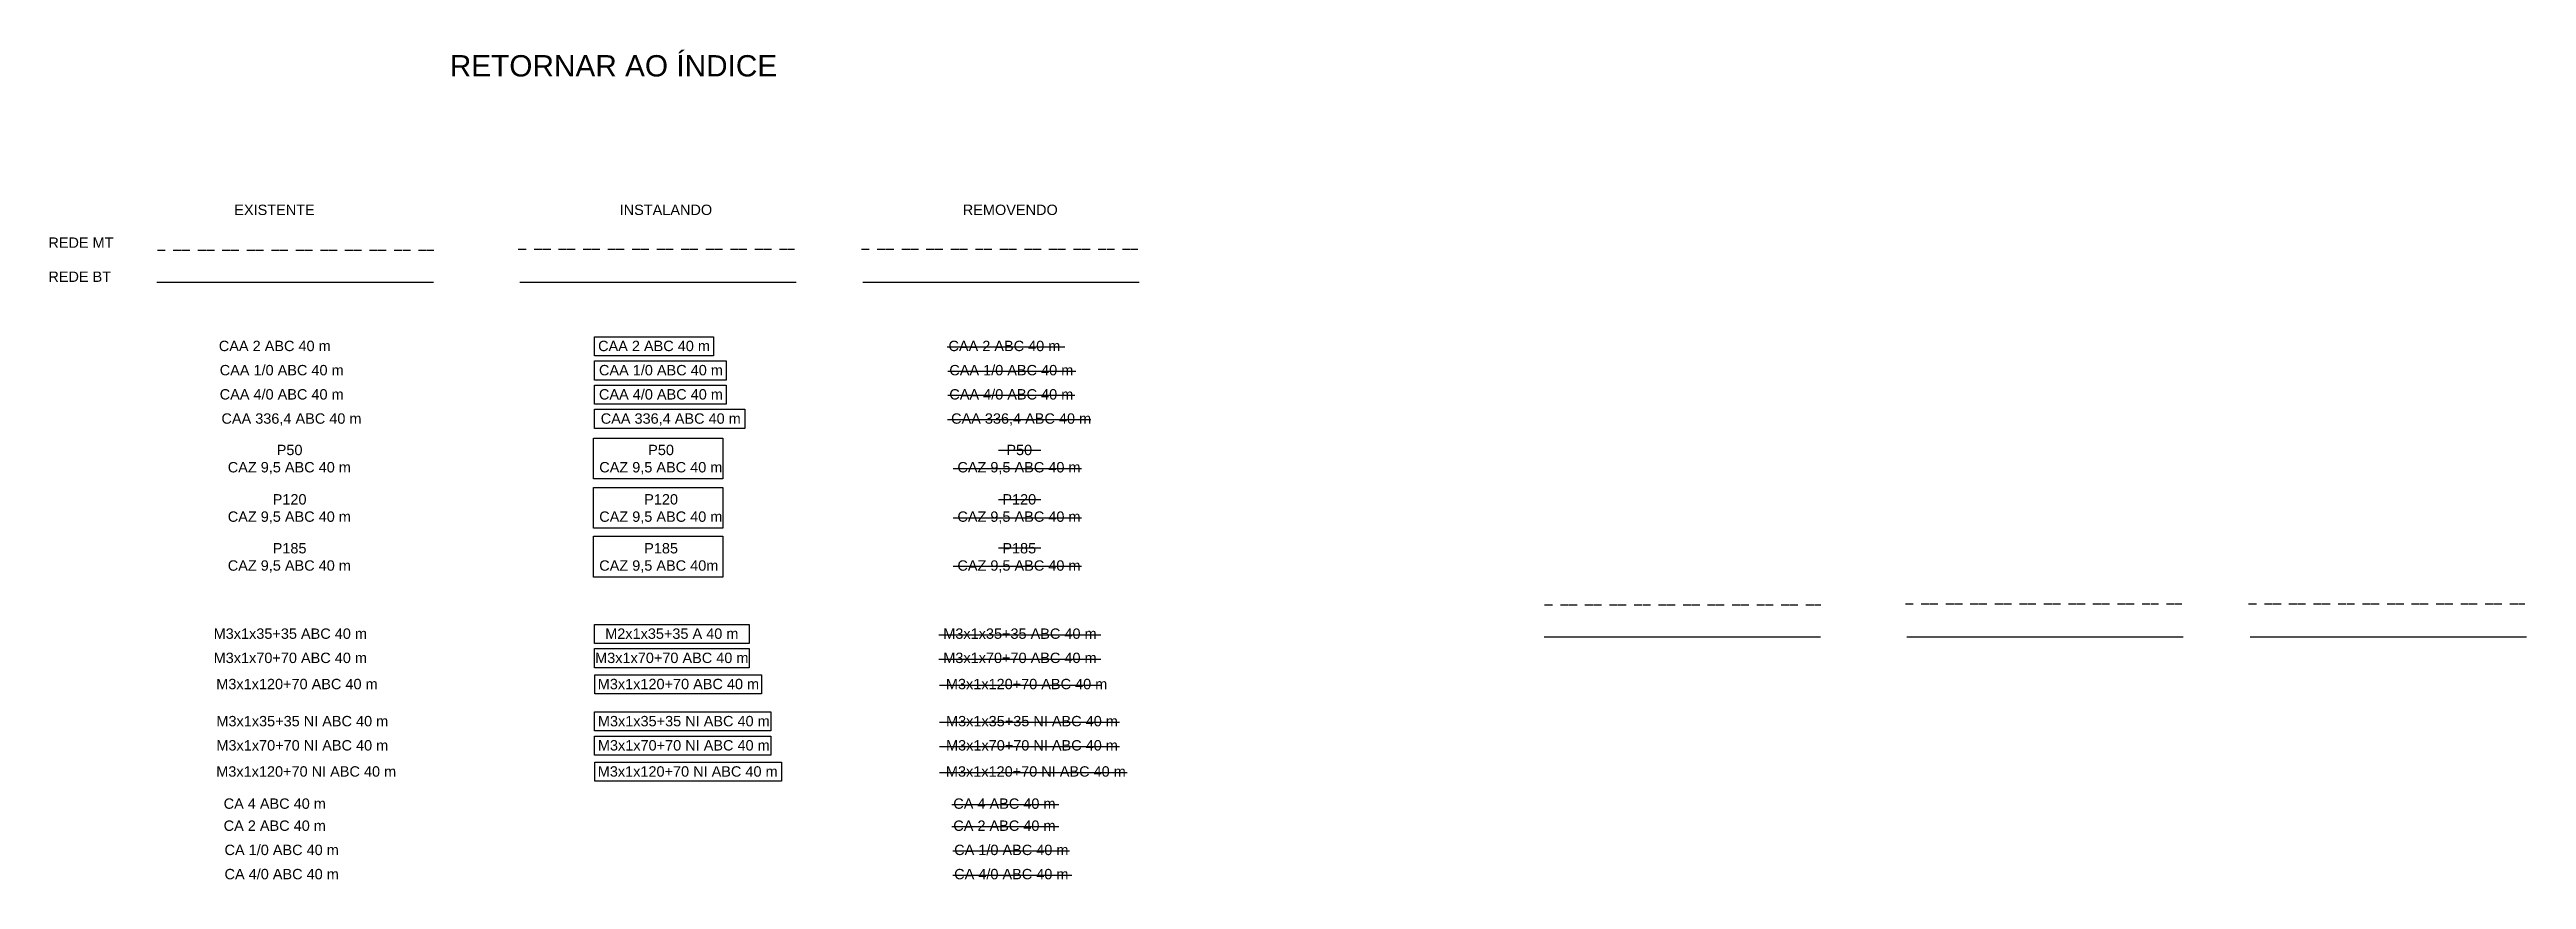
# Paper-space layout 'VÃOS' of a CAD drawing. Extents: x 17 to 182692, y 130 to 9199836.
# Drawn here: x 17 to 375.4, y 130 to 250.1 of the extents above; entities outside this region: 1.
import ezdxf
from ezdxf.enums import TextEntityAlignment as Align

# ---------------------------------------------------------------- set-up
doc = ezdxf.new("R2010")
doc.units = 0
doc.header["$MEASUREMENT"] = 0
doc.linetypes.add('TRACEJADA', pattern=[3.45, 1.15, -1.15, 1.15])
doc.layers.get('0').update_dxf_attribs({"linetype": 'CONTINUOUS'})
for name, color, linetype in [('01_LV', 1, 'CONTINUOUS'), ('01_RETENS', 7, 'CONTINUOUS'), ('01_RETENS_LV', 7, 'CONTINUOUS'), ('CABO_MT', 7, 'CONTINUOUS'), ('TEXTOS A IMPLANTAR', 1, 'CONTINUOUS')]:
    doc.layers.add(name, color=color, linetype=linetype)
doc.styles.get("Standard").update_dxf_attribs({"font": 'arial.ttf'})

psp = doc.layouts.new('VÃOS')

# ---------------------------------------------------------------- linework, layer by layer
at = {"linetype": 'ByBlock'}
psp.add_line((182692, 9199836), (182687.424096, 9199829.437904), dxfattribs=at)
at = {"color": 1, "lineweight": -3}
for points in [[(95.850114, 208.527656), (113.085013, 208.527656), (113.085013, 205.765752), (95.850114, 205.765752)], [(95.850114, 205.027656), (114.894537, 205.027656), (114.894537, 202.265752), (95.850114, 202.265752)], [(95.850114, 201.527656), (114.894537, 201.527656), (114.894537, 198.765752), (95.850114, 198.765752)], [(95.850114, 198.027656), (117.595595, 198.027656), (117.595595, 195.265752), (95.850114, 195.265752)], [(95.72313, 193.880831), (114.450092, 193.880831), (114.450092, 187.983234), (95.72313, 187.983234)], [(95.72313, 186.737974), (114.450092, 186.737974), (114.450092, 180.840377), (95.72313, 180.840377)], [(95.72313, 179.666545), (114.450092, 179.666545), (114.450092, 173.768948), (95.72313, 173.768948)], [(95.850114, 166.920514), (118.239003, 166.920514), (118.239003, 164.158609), (95.850114, 164.158609)], [(95.850114, 163.420514), (118.239003, 163.420514), (118.239003, 160.658609), (95.850114, 160.658609)], [(95.929079, 159.634799), (120.007081, 159.634799), (120.007081, 156.872895), (95.929079, 156.872895)], [(95.850114, 154.277656), (121.358161, 154.277656), (121.358161, 151.515752), (95.850114, 151.515752)], [(95.850114, 150.777656), (121.358161, 150.777656), (121.358161, 148.015752), (95.850114, 148.015752)], [(95.929079, 146.991942), (122.931353, 146.991942), (122.931353, 144.230037), (95.929079, 144.230037)]]:
    psp.add_lwpolyline(points, close=True, dxfattribs=at)
at = {"color": 250, "true_color": 0x333333}
for points in [[(146.875247, 207.057529), (163.906993, 207.057529)], [(147.002247, 203.557529), (165.504876, 203.557529)], [(147.002247, 200.057529), (165.386123, 200.057529)], [(146.957211, 196.557529), (167.692413, 196.557529)], [(154.343942, 192.144069), (160.43918, 192.144069)], [(147.748703, 189.470348), (166.321308, 189.470348)], [(154.343942, 185.001212), (160.43918, 185.001212)], [(147.748703, 182.327491), (166.321308, 182.327491)], [(154.343942, 178.014833), (160.43918, 178.014833)], [(147.748703, 175.341112), (166.321308, 175.341112)], [(145.705053, 165.420734), (169.140238, 165.420734)], [(145.705053, 161.920734), (169.140238, 161.920734)], [(145.784017, 158.13502), (169.219202, 158.13502)], [(145.802849, 152.770983), (171.860696, 152.770983)], [(145.802849, 149.270983), (171.860696, 149.270983)], [(145.784017, 145.492163), (172.968574, 145.492163)], [(147.573497, 140.871021), (163.048454, 140.871021)], [(147.573497, 137.680544), (163.048454, 137.680544)], [(147.700497, 134.180544), (164.582584, 134.180544)], [(147.700497, 130.680544), (164.928524, 130.680544)]]:
    psp.add_lwpolyline(points, dxfattribs=at)
at = {"layer": 'CABO_MT', "color": 96, "linetype": 'TRACEJADA', "true_color": 0x008000}
psp.add_line((32.604701, 221.040922), (72.604701, 221.040922), dxfattribs=at)
at = {"layer": 'CABO_MT', "color": 1, "linetype": 'TRACEJADA'}
for p, q in [((84.82028, 221.170782), (124.82028, 221.170782)), ((285.563806, 169.87978), (325.563806, 169.87978))]:
    psp.add_line(p, q, dxfattribs=at)
at = {"layer": 'CABO_MT', "color": 250, "linetype": 'TRACEJADA', "true_color": 0x333333}
psp.add_line((134.480994, 221.170782), (174.480994, 221.170782), dxfattribs=at)
at = {"layer": 'CABO_MT', "color": 5}
for p, q in [((32.546558, 216.394681), (72.546558, 216.394681)), ((233.290085, 165.103679), (273.290085, 165.103679))]:
    psp.add_line(p, q, dxfattribs=at)
at = {"layer": 'CABO_MT', "color": 1}
for p, q in [((85.038907, 216.394992), (125.038907, 216.394992)), ((285.782433, 165.10399), (325.782433, 165.10399))]:
    psp.add_line(p, q, dxfattribs=at)
at = {"layer": 'CABO_MT', "color": 250, "true_color": 0x333333}
psp.add_line((134.699621, 216.394992), (174.699621, 216.394992), dxfattribs=at)
at = {"layer": 'CABO_MT', "color": 3, "linetype": 'TRACEJADA'}
psp.add_line((233.348228, 169.74992), (273.348228, 169.74992), dxfattribs=at)
at = {"layer": 'CABO_MT', "color": 8, "linetype": 'TRACEJADA'}
psp.add_line((335.224521, 169.87978), (375.224521, 169.87978), dxfattribs=at)
at = {"layer": 'CABO_MT', "color": 8}
psp.add_line((335.443148, 165.10399), (375.443148, 165.10399), dxfattribs=at)

# ---------------------------------------------------------------- texts
at = {"insert": (74.91937, 249.250729), "char_height": 3.083617, "width": 56.605434, "attachment_point": 1}
psp.add_mtext('RETORNAR AO ÍNDICE', dxfattribs=at)
at = {"layer": '01_LV', "color": 7}
psp.add_text('CAA 4/0 ABC 40 m', height=1.5, dxfattribs=at).set_placement((50.592378, 200.194567), align=Align.MIDDLE_CENTER)
at = {"layer": '01_RETENS', "color": 7}
psp.add_text('CAA 2 ABC 40 m', height=1.5, dxfattribs=at).set_placement((49.592378, 207.194567), align=Align.MIDDLE_CENTER)
at = {"layer": '01_RETENS_LV', "color": 7}
psp.add_text('CAA 1/0 ABC 40 m', height=1.5, dxfattribs=at).set_placement((50.592378, 203.694567), align=Align.MIDDLE_CENTER)
at = {"layer": 'TEXTOS A IMPLANTAR', "color": 1}
for s, p in [('CAA 2 ABC 40 m', (104.476307, 207.194567)), ('CAA 1/0 ABC 40 m', (105.476307, 203.694567)), ('CAA 4/0 ABC 40 m', (105.476307, 200.194567)), ('M2x1x35+35 A 40 m', (107.047735, 165.587424)), ('M3x1x70+70 ABC 40 m', (107.047735, 162.087424))]:
    psp.add_text(s, height=1.5, dxfattribs=at).set_placement(p, align=Align.MIDDLE_CENTER)
at = {"layer": 'TEXTOS A IMPLANTAR', "color": 250, "true_color": 0x333333}
for s, p in [('CAA 2 ABC 40 m', (155.181664, 207.194567)), ('CAA 1/0 ABC 40 m', (156.181664, 203.694567)), ('CAA 4/0 ABC 40 m', (156.181664, 200.194567)), ('M3x1x35+35 ABC 40 m', (157.431664, 165.587424)), ('M3x1x70+70 ABC 40 m', (157.431664, 162.087424)), ('CA 4 ABC 40 m', (155.181664, 141.008059)), ('CA 2 ABC 40 m', (155.181664, 137.817583)), ('CA 1/0 ABC 40 m', (156.181664, 134.314937)), ('CA 4/0 ABC 40 m', (156.181664, 130.814937))]:
    psp.add_text(s, height=1.5, dxfattribs=at).set_placement(p, align=Align.MIDDLE_CENTER)
at = {"layer": 'TEXTOS A IMPLANTAR', "color": 7}
for s, p in [('CAA 336,4 ABC 40 m', (41.878093, 196.694567)), ('M3x1x120+70 ABC 40 m', (41.128093, 158.30171)), ('M3x1x120+70 NI ABC 40 m', (41.128093, 145.658853))]:
    psp.add_text(s, height=1.5, dxfattribs=at).set_placement(p, align=Align.MIDDLE_LEFT)
at = {"layer": 'TEXTOS A IMPLANTAR', "color": 1}
for s, p in [('CAA 336,4 ABC 40 m', (96.762021, 196.694567)), ('M3x1x120+70 ABC 40 m', (96.33345, 158.30171)), ('M3x1x120+70 NI ABC 40 m', (96.33345, 145.658853))]:
    psp.add_text(s, height=1.5, dxfattribs=at).set_placement(p, align=Align.MIDDLE_LEFT)
at = {"layer": 'TEXTOS A IMPLANTAR', "color": 250, "true_color": 0x333333}
for s, p in [('CAA 336,4 ABC 40 m', (147.467378, 196.694567)), ('M3x1x120+70 ABC 40 m', (146.717378, 158.30171)), ('M3x1x120+70 NI ABC 40 m', (146.717378, 145.658853))]:
    psp.add_text(s, height=1.5, dxfattribs=at).set_placement(p, align=Align.MIDDLE_LEFT)
at = {"layer": 'TEXTOS A IMPLANTAR', "color": 7}
for s, p in [('M3x1x35+35 ABC 40 m', (51.842378, 165.587424)), ('M3x1x70+70 ABC 40 m', (51.842378, 162.087424)), ('CA 4 ABC 40 m', (49.592378, 141.008059)), ('CA 2 ABC 40 m', (49.592378, 137.817583)), ('CA 1/0 ABC 40 m', (50.592378, 134.314937)), ('CA 4/0 ABC 40 m', (50.592378, 130.814937))]:
    psp.add_text(s, height=1.5, dxfattribs=at).set_placement(p, align=Align.MIDDLE_CENTER)
for s, p in [('M3x1x35+35 NI ABC 40 m', (41.146925, 153.687673)), ('M3x1x70+70 NI ABC 40 m', (41.146925, 150.187673))]:
    psp.add_text(s, height=1.5, dxfattribs=at).set_placement(p, align=Align.TOP_LEFT)
at = {"layer": 'TEXTOS A IMPLANTAR', "color": 1}
for s, p in [('M3x1x35+35 NI ABC 40 m', (96.352282, 153.687673)), ('M3x1x70+70 NI ABC 40 m', (96.352282, 150.187673))]:
    psp.add_text(s, height=1.5, dxfattribs=at).set_placement(p, align=Align.TOP_LEFT)
at = {"layer": 'TEXTOS A IMPLANTAR', "color": 250, "true_color": 0x333333}
for s, p in [('M3x1x35+35 NI ABC 40 m', (146.736211, 153.687673)), ('M3x1x70+70 NI ABC 40 m', (146.736211, 150.187673))]:
    psp.add_text(s, height=1.5, dxfattribs=at).set_placement(p, align=Align.TOP_LEFT)
at = {"layer": 'TEXTOS A IMPLANTAR', "char_height": 1.5, "width": 10.154317, "attachment_point": 1}
for s, insert in [('\\P{\\C0;EXISTENTE\\P}', (43.735571, 230.130277)), ('\\P{\\C0;INSTALANDO\\P}', (99.503428, 230.130277)), ('\\P{\\C0;REMOVENDO\\P}', (149.164142, 230.130277)), ('{\\C0;REDE MT}', (16.828055, 222.88518)), ('{\\C0;REDE BT}', (16.828055, 217.956608))]:
    psp.add_mtext(s, dxfattribs=dict(at, insert=insert))
at = {"layer": 'TEXTOS A IMPLANTAR', "color": 7, "char_height": 1.5, "width": 17.900794, "attachment_point": 1}
for s, insert in [('\\pxqc;P50\\P\\pq*;CAZ 9,5 ABC 40 m', (42.79037, 192.903869)), ('\\pxqc;P120\\P\\pq*;CAZ 9,5 ABC 40 m', (42.79037, 185.761012)), ('\\pxqc;P185\\P\\pq*;CAZ 9,5 ABC 40 m', (42.79037, 178.689583))]:
    psp.add_mtext(s, dxfattribs=dict(at, insert=insert))
at = {"layer": 'TEXTOS A IMPLANTAR', "color": 1, "char_height": 1.5, "width": 17.900794, "attachment_point": 1}
for s, insert in [('\\pxqc;P50\\P\\pq*;CAZ 9,5 ABC 40 m', (96.549299, 192.903869)), ('\\pxqc;P120\\P\\pq*;CAZ 9,5 ABC 40 m', (96.549299, 185.761012)), ('\\pxqc;P185\\P\\pq*;CAZ 9,5 ABC 40m', (96.549299, 178.689583))]:
    psp.add_mtext(s, dxfattribs=dict(at, insert=insert))
at = {"layer": 'TEXTOS A IMPLANTAR', "color": 250, "true_color": 0x333333, "char_height": 1.5, "width": 17.900794, "attachment_point": 1}
for s, insert in [('\\pxqc;P50\\P\\pq*;CAZ 9,5 ABC 40 m', (148.379656, 192.903869)), ('\\pxqc;P120\\P\\pq*;CAZ 9,5 ABC 40 m', (148.379656, 185.761012)), ('\\pxqc;P185\\P\\pq*;CAZ 9,5 ABC 40 m', (148.379656, 178.689583))]:
    psp.add_mtext(s, dxfattribs=dict(at, insert=insert))

doc.saveas('drawing.dxf')
